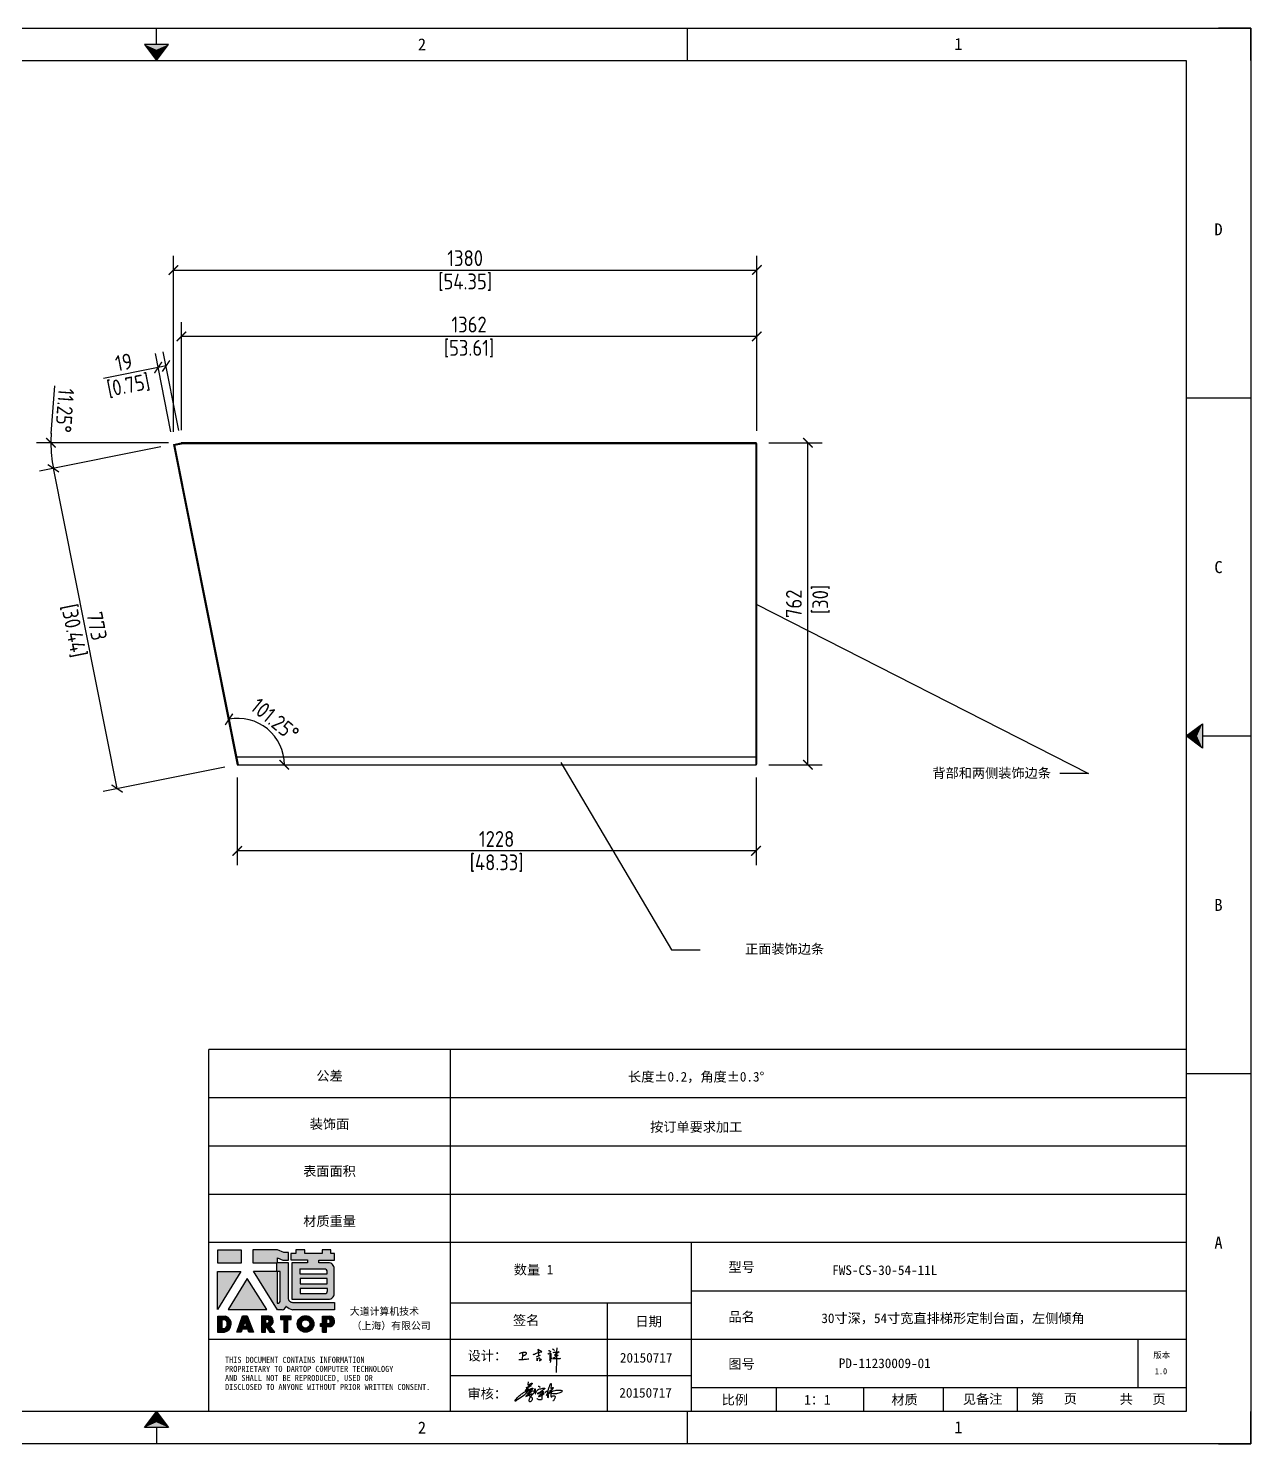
# Model space of a CAD drawing. Header units: inches. Extents: x 777 to 31414, y -60867 to 2393.
# Drawn here: x 18402 to 21294, y -50551 to -47200 of the extents above; entities that cross this region are included whole.
import ezdxf
from ezdxf.enums import TextEntityAlignment as Align

# ---------------------------------------------------------------- set-up
doc = ezdxf.new("R2010")
doc.units = ezdxf.units.IN
doc.header["$LTSCALE"] = 0.605
doc.header["$MEASUREMENT"] = 0
doc.header["$PDMODE"] = 3
doc.header["$PDSIZE"] = 0.25
doc.linetypes.add('DOT', pattern=[0.2, 0.1, -0.1])
doc.layers.get('0').update_dxf_attribs({"linetype": 'CONTINUOUS'})
doc.layers.get('Defpoints').update_dxf_attribs({"linetype": 'CONTINUOUS'})
for name, color, linetype in [('02-05848-001_DXF_TEXT', 7, 'CONTINUOUS'), ('4', 7, 'CONTINUOUS'), ('green_dim', 7, 'CONTINUOUS'), ('print', 30, 'CONTINUOUS')]:
    doc.layers.add(name, color=color, linetype=linetype)
doc.layers.add('dim', color=2, linetype='CONTINUOUS', lineweight=9)
doc.styles.add('Dartop', font='')
doc.styles.add('Dartop Text Style', font='gbenor.shx', dxfattribs={"bigfont": 'gbcbig.shx'})
doc.styles.add('hzHT', font='simhei.ttf')
doc.styles.get("Standard").update_dxf_attribs({"font": 'txt', "width": 0.7})
doc.styles.get('Dartop').set_extended_font_data('FangSong_GB2312')
doc.dimstyles.new('Dartop DIM Style', dxfattribs={"dimscale": 15, "dimtxt": 2.5, "dimasz": 1.5, "dimexe": 2.25, "dimexo": 2, "dimtad": 1, "dimdec": 0, "dimdsep": 46, "dimtxsty": 'Dartop Text Style', "dimblk": 'ARCHTICK', "dimcen": 0.09, "dimazin": 2, "dimtfac": 1, "dimtdec": 0, "dimtofl": 0, "dimtmove": 0, "dimatfit": 3, "dimfxl": 0, "dimtolj": 1, "dimtzin": 0, "dimarcsym": 0})
doc.dimstyles.get("Standard").update_dxf_attribs({"dimtxt": 0.1, "dimasz": 0.125, "dimexe": 0.18, "dimexo": 0.0625, "dimgap": 0.09, "dimtad": 0, "dimtih": 1, "dimtoh": 1, "dimdec": 3, "dimzin": 4, "dimdsep": 46, "dimtxsty": 'Standard', "dimblk": '_FILLED', "dimblk1": '_FILLED', "dimblk2": '_FILLED', "dimcen": 0.09, "dimadec": 0, "dimazin": 0, "dimtol": 1, "dimtp": 0.008, "dimtm": 0.008, "dimtfac": 1, "dimtdec": 3, "dimtofl": 0, "dimtmove": 0, "dimatfit": 3, "dimldrblk": '_FILLED', "dimfxl": 0, "dimtolj": 1, "dimtzin": 4, "dimarcsym": 0})

# ---------------------------------------------------------------- blocks, each defined once
blk = doc.blocks.new('*U5')
at = {"color": 254, "linetype": 'Continuous', "extrusion": (0, 0, -1)}
for points in [[(-17, 0.333), (-16.812, 0.25), (-17, 0.5)], [(-17, 0.333), (-17, 0.5), (-17.188, 0.25)], [(-17, 0.333), (-17.188, 0.25), (-16.812, 0.25)]]:
    blk.add_solid(points, dxfattribs=at)
blk = doc.blocks.new('*U4')
at = {"color": 254, "linetype": 'Continuous', "extrusion": (0, 0, -1)}
for points in [[(-33.167, 11), (-33, 11), (-33.25, 11.188)], [(-33.167, 11), (-33.25, 11.188), (-33.25, 10.812)], [(-33.167, 11), (-33.25, 10.812), (-33, 11)]]:
    blk.add_solid(points, dxfattribs=at)
blk = doc.blocks.new('*U6')
at = {"color": 254, "linetype": 'Continuous'}
for points in [[(17, 21.667), (17.188, 21.75), (16.812, 21.75)], [(17, 21.667), (16.812, 21.75), (17, 21.5)], [(17, 21.667), (17, 21.5), (17.188, 21.75)]]:
    blk.add_solid(points, dxfattribs=at)
blk = doc.blocks.new('dadao')
for p, q in [((48, 19.2), (44.9, 10.4)), ((44.9, 10.4), (51.2, 10.4)), ((51.2, 10.4), (48, 19.2))]:
    blk.add_line(p, q)
for points in [[(41.8, 121.6), (41.8, 143.7), (-0.4, 143.7), (-0.4, 121.6), (41.8, 121.6)], [(104.8, 122), (104.8, 130.3), (114.1, 126.3), (124.2, 126.3), (124.2, 139.6), (115.9, 139.6), (105.1, 143.9), (61.5, 143.9)], [(61.7, 144), (61.7, 121.3), (103.9, 121.3)], [(113.4, 38.7), (105.1, 38.7), (63, 106.5), (103.9, 106.5), (103.9, 120.9), (103.9, 121.3)], [(109.7, 53.6), (109.7, 106.2), (104.3, 106.2), (104.3, 50.4), (106.6, 50.4)], [(144.6, 94.4), (144.6, 84.8), (192, 84.8), (192, 94.1), (144.9, 94.1)], [(0, 28), (0, 0), (11.8, 0)], [(0.1, 28), (14, 28)], [(76.8, 28.2), (76.8, 0), (84.1, 0), (84.1, 11.1), (91.6, -0.1), (100.3, -0.1), (91.7, 11.1)], [(76.8, 28.2), (90.6, 28.2)], [(120.2, 45), (119.5, 45), (119.5, 44.6)], [(183.7, 0), (183.7, 9.6), (180.6, 9.6), (180.6, 14.9), (183.8, 14.9), (183.8, 28.1), (196.1, 28.1), (196.5, 28.1)], [(7.1, 21.8), (7.1, 6.1), (12, 6.1)], [(7.1, 21.8), (11.4, 21.8)], [(84, 22.7), (84, 15.3), (87.2, 15.3)], [(84, 22.7), (87.3, 22.7)], [(183.7, 0), (190.9, 0), (190.9, 9.6), (198.8, 9.6)], [(194.9, 22.3), (190.8, 22.3), (190.8, 15), (194.4, 15)]]:
    blk.add_lwpolyline(points)
blk.add_lwpolyline([(137.1, 144.2), (137.1, 137.9), (128.3, 137.9), (128.3, 126.5), (157.3, 126.5), (157.3, 121.5), (130.3, 121.5), (130.3, 57.5), (194.4, 57.5, 0.414214), (204.4, 67.5), (204.4, 111.3, 0.414214), (194.4, 121.3), (177.5, 121.3), (177.5, 126.3), (204.7, 126.3), (204.7, 137.7), (198.2, 137.7), (198.2, 143.9), (183.3, 143.9), (183.3, 138), (153, 138), (153, 144.2), (137.1, 144.2)], format="xyb", close=True)
for points in [[(-0.3, 106.2), (40.4, 106.2), (-0.3, 39.7), (-0.3, 106.2)], [(51.7, 94.1), (18.4, 39.3), (86.2, 39.3)], [(43.8, 28.2), (51.8, 28.2), (62.6, -0.1), (55, -0.1), (53.2, 5), (42.9, 5), (41.1, 0), (33.6, 0)], [(110, 28.1), (110, 21.9), (116, 21.9), (116, -0.1), (123.2, -0.1), (123.2, 22), (129.2, 22), (129.2, 28.1), (110, 28.1)]]:
    blk.add_lwpolyline(points, close=True)
for points in [[(104.8, 122), (123.4, 122), (123.4, 60, 0.414214), (131.4, 52), (204.8, 52), (204.8, 39.1), (131.7, 39.1)], [(144.3, 110.8), (144.3, 101.8), (192.3, 101.8), (192.3, 105.5, 0.414214), (187.3, 110.5), (144.3, 110.5)], [(144.6, 77), (144.6, 67.5), (187.6, 67.5, 0.414214), (192.6, 72.5), (192.6, 76.4), (144.6, 76.4)]]:
    blk.add_lwpolyline(points, format="xyb")
for radius in [14.5, 7.44]:
    blk.add_circle((154.2, 14.2), radius)
for centre, radius, start, end in [((99.2, 60.7), 12.6, 305.6399, 325.969), ((9.6, 14.2), 14.4, 278.6604, 72.3203), ((88.6, 19.4), 8.95, 290.6073, 77.2124), ((111.6, 46.7), 8.19, 282.9811, 347.6627), ((136, 61.7), 22.9, 226.7358, 259.3209), ((195.7, 18.6), 9.51, 288.8959, 85.2442), ((8.5, 13.9), 8.49, 294.2143, 69.7177), ((86.4, 19), 3.8, 282.527, 76.7196), ((193.7, 18.7), 3.8, 280.9891, 72.5513)]:
    blk.add_arc(centre, radius, start, end)
blk = doc.blocks.new('h')
for p, q in [((20773.3, -2331.8), (20775.3, -2338.7)), ((20789.1, -2340.9), (20773.5, -2331.9)), ((20775.3, -2338.7), (20775.6, -2351.2)), ((20845.7, -2343.5), (20848.4, -2353)), ((20768.1, -2360.9), (20773, -2359.1)), ((20769.5, -2366.9), (20769.8, -2370.6)), ((20769.8, -2370.6), (20770.9, -2378)), ((20770.9, -2378), (20771.5, -2370.6)), ((20772.4, -2369.3), (20774.9, -2367.8)), ((20773, -2359.1), (20784.1, -2355.2)), ((20775.6, -2351.2), (20775.5, -2357.3)), ((20782.2, -2369.2), (20780, -2377.1)), ((20780, -2377.1), (20788.3, -2371.3)), ((20780.1, -2366.4), (20780.8, -2366.4)), ((20781.9, -2367.4), (20782.2, -2369.2)), ((20848.9, -2370.3), (20847.9, -2424)), ((20848.4, -2353), (20848.9, -2370.3))]:
    blk.add_line(p, q)
for points in [[(20699.1, -2348.2, -0.029745), (20704.6, -2345.4, -0.046842), (20708.4, -2344.2, -0.00919), (20714.3, -2343, -0.018517), (20717.2, -2342.5, -0.037841), (20720.3, -2342.4, -0.039541), (20723.2, -2342.8, -0.149785), (20726, -2344.3, -0.204935), (20726.9, -2346.6, -0.074872), (20726.5, -2348.3, -0.061615), (20725.6, -2350.3, -0.034204), (20723.8, -2352.6, -0.045776), (20722.3, -2354.1, -0.054985), (20720.4, -2355.3, -0.036348), (20717.3, -2356.5, -0.067752), (20715.7, -2356.8, -0.043553), (20713.2, -2356.7)], [(20755, -2351.9, -0.024077), (20759.9, -2350.1, -0.013147), (20768.7, -2346.5, -0.00522), (20775.4, -2344.1, -0.018517), (20777.3, -2343.4, -0.008274), (20786.3, -2341, -0.039541), (20788.3, -2340.8, -0.079216), (20789.4, -2341, -0.204935)], [(20816.8, -2335, -0.053561), (20819.6, -2336.1, -0.075272), (20821.3, -2337.3, -0.005295), (20822.5, -2338.5, -0.009337), (20823.1, -2339.1, -0.026146), (20823.7, -2339.8, -0.016644), (20824.5, -2340.9)], [(20832.1, -2329.2, -0.053561), (20834.9, -2330.3, -0.075272), (20836.7, -2331.5, -0.005295), (20837.8, -2332.6, -0.009337), (20838.5, -2333.3, -0.026146), (20839, -2334, -0.016644), (20839.8, -2335.1)], [(20836, -2343.7, -0.02797), (20842.1, -2342.6, -0.048868), (20845.6, -2342.2, -0.00919), (20851.1, -2341.4, -0.018517), (20853.9, -2341.1, -0.037841), (20856.7, -2341.2, -0.039541), (20859.4, -2341.6, -0.018282), (20840.6, -2354.7, -0.000937)], [(20847.6, -2340.2, 0.021784), (20849.6, -2335.9, 0.028296), (20850.8, -2332.4, 0.008136), (20851.9, -2328.2, 0.028913), (20852.2, -2327, 0.08193), (20852.1, -2325.9, 0.075058), (20851.7, -2324.7, 0.275043)], [(20696.6, -2372.4, 0.002073), (20710.6, -2371.9, 0.016137), (20719.6, -2371.3, 0.008314), (20736.9, -2369.3)], [(20813.5, -2350.1, 0.007348), (20815.9, -2348.7, 0.008421), (20818, -2347.3, 0.009459), (20819.7, -2346.2, -0.016325), (20820.7, -2345.5, -0.173771), (20821.8, -2345.3, -0.085159), (20823.9, -2346, -0.125883), (20826, -2347.9, -0.160659), (20826.6, -2350.1, -0.010447), (20826.5, -2352.3, -0.008247), (20826.2, -2355.1, -0.002698), (20825.3, -2374, 0.001562), (20823.9, -2383.7, 0.016137)]]:
    blk.add_lwpolyline(points, format="xyb")
for points in [[(20711.3, -2343.5), (20711.3, -2343.5), (20711.5, -2355.8), (20710.7, -2368), (20710.6, -2371.9)], [(20821.5, -2350.6), (20822.4, -2359.2), (20822.2, -2364.9), (20821.7, -2369), (20821.3, -2376.3), (20823.6, -2368.5), (20827.2, -2366.3), (20829.5, -2366.3)], [(20840.6, -2354.7), (20850, -2354.7), (20855, -2354.3), (20845.9, -2361.1), (20840.5, -2364), (20833, -2367.5), (20863.2, -2367.4), (20865.9, -2367.3)]]:
    blk.add_lwpolyline(points)
for centre, radius, start, end in [((20773.7, -2371.2), 2.3, 121.9907, 163.6016), ((20787.5, -2406), 40.3, 100.6183, 108.2482), ((20780.8, -2367.6), 1.15, 9.4675, 90)]:
    blk.add_arc(centre, radius, start, end)
blk = doc.blocks.new('CAIYUQIANG')
for p, q in [((27649.9, -25061), (27651.9, -25059.4)), ((27651.9, -25059.4), (27654.7, -25057.2)), ((27654.7, -25057.2), (27656.5, -25055.9)), ((27656.5, -25055.9), (27658.3, -25054.6)), ((27659.8, -25060.4), (27656.6, -25063.3)), ((27658.3, -25054.6), (27659.6, -25053.7)), ((27659.6, -25053.7), (27662.2, -25052.1)), ((27660.6, -25059.8), (27659.8, -25060.4)), ((27663.6, -25056.9), (27660.6, -25059.8)), ((27662.2, -25052.1), (27664.9, -25050.5)), ((27662.9, -25048.8), (27669.7, -25045.8)), ((27663.2, -25048.6), (27662.9, -25048.8)), ((27663.6, -25048.1), (27663.2, -25048.6)), ((27665.3, -25046.6), (27663.6, -25048.1)), ((27666.3, -25053.5), (27663.6, -25056.9)), ((27664.9, -25050.5), (27668.5, -25048.7)), ((27667.5, -25060.4), (27664.9, -25062)), ((27667.4, -25044.9), (27665.3, -25046.6)), ((27675.7, -25037.4), (27665.9, -25043)), ((27665.9, -25043), (27677.3, -25038.1)), ((27668.2, -25051.4), (27666.3, -25053.5)), ((27670.6, -25042.2), (27667.4, -25044.9)), ((27670.3, -25058.4), (27667.5, -25060.4)), ((27667.7, -25061.6), (27670.5, -25060.2)), ((27670.9, -25048.6), (27668.2, -25051.4)), ((27668.5, -25048.7), (27673.6, -25046.3)), ((27668.6, -25056), (27674.9, -25053.6)), ((27672.1, -25054.2), (27668.6, -25056)), ((27670.4, -25028.6), (27669.5, -25034.5)), ((27669.5, -25034.5), (27670.5, -25036.5)), ((27669.7, -25045.8), (27671.3, -25045.2)), ((27672, -25057.1), (27670.3, -25058.4)), ((27670.5, -25036.5), (27674.7, -25033.4)), ((27670.5, -25060.2), (27673.3, -25059)), ((27677.3, -25038.1), (27670.6, -25042.2)), ((27671.5, -25047.3), (27670.9, -25048.6)), ((27671.2, -25051), (27679.4, -25049.8)), ((27674.1, -25050.1), (27671.2, -25051)), ((27671.3, -25045.2), (27672.1, -25045.7)), ((27672.1, -25046.2), (27671.5, -25047.3)), ((27672.5, -25060.1), (27671.9, -25060.4)), ((27671.9, -25060.4), (27674.3, -25061.5)), ((27673.8, -25055.8), (27672, -25057.1)), ((27672.1, -25045.7), (27672.1, -25046.2)), ((27675.9, -25052.3), (27672.1, -25054.2)), ((27673.8, -25059.6), (27672.5, -25060.1)), ((27673.3, -25059), (27675.5, -25058)), ((27673.6, -25046.3), (27677.4, -25044.5)), ((27676.2, -25054), (27673.8, -25055.8)), ((27675.2, -25059.1), (27673.8, -25059.6)), ((27676.5, -25048.8), (27674.1, -25050.1)), ((27674.7, -25033.4), (27678, -25031.9)), ((27674.9, -25053.6), (27676.8, -25053.2)), ((27677.8, -25058), (27675.2, -25059.1)), ((27675.5, -25058), (27677.9, -25056.9)), ((27679.9, -25033), (27675.7, -25037.4)), ((27678.6, -25051.7), (27675.9, -25052.3)), ((27677.2, -25053.4), (27676.2, -25054)), ((27679.1, -25047.4), (27676.5, -25048.8)), ((27676.8, -25053.2), (27677.2, -25053.4)), ((27677.4, -25044.5), (27680, -25043.8)), ((27677.5, -25061.9), (27679.6, -25059.6)), ((27679, -25057.7), (27677.8, -25058)), ((27677.9, -25056.9), (27680, -25056.9)), ((27678, -25031.9), (27679.7, -25031.6)), ((27683.3, -25050.5), (27678.6, -25051.7)), ((27680, -25057.5), (27679, -25057.7)), ((27680.6, -25045.9), (27679.1, -25047.4)), ((27679.4, -25049.8), (27681.5, -25049.6)), ((27679.6, -25059.6), (27680.6, -25058.4)), ((27679.7, -25031.6), (27680.1, -25032.2)), ((27680.1, -25032.2), (27679.9, -25033)), ((27680, -25043.8), (27681.2, -25043.8)), ((27680, -25056.9), (27680.5, -25057.1)), ((27680.5, -25057.1), (27680, -25057.5)), ((27681.2, -25044.7), (27680.6, -25045.9)), ((27680.6, -25058.4), (27681.3, -25057.6)), ((27681.2, -25043.8), (27681.2, -25044.7)), ((27681.3, -25057.6), (27682.9, -25055.7)), ((27681.5, -25049.6), (27682.7, -25049.7)), ((27682.7, -25049.7), (27683.3, -25050.5)), ((27682.9, -25055.7), (27683.9, -25054.7)), ((27683.9, -25054.7), (27684.6, -25054)), ((27684.6, -25054), (27685.6, -25053.1)), ((27685.6, -25053.1), (27686, -25048.7)), ((27686, -25048.7), (27686.1, -25046.8)), ((27686.1, -25046.8), (27686.2, -25045.4)), ((27686.2, -25045.4), (27686.3, -25045)), ((27686.3, -25045), (27686.6, -25045)), ((27686.6, -25045), (27686.7, -25045.1)), ((27686.7, -25045.1), (27686.9, -25049.2)), ((27686.9, -25049.2), (27686.9, -25051.7)), ((27686.9, -25051.7), (27686.9, -25054.8)), ((27686.9, -25054.8), (27686.9, -25055.8)), ((27686.9, -25055.8), (27687, -25056.5)), ((27687, -25056.5), (27687.2, -25056.9)), ((27687.2, -25056.9), (27687.5, -25056.9)), ((27687.5, -25056.9), (27687.8, -25056.5)), ((27687.8, -25056.5), (27688, -25055.9)), ((27688, -25055.9), (27688.6, -25054.6)), ((27688.6, -25054.6), (27689.1, -25053.3)), ((27689.1, -25053.3), (27689.5, -25052.1)), ((27689.5, -25052.1), (27690.2, -25050.1)), ((27690.2, -25050.1), (27690.5, -25049.4)), ((27690.5, -25049.4), (27691.2, -25048.7)), ((27691.2, -25048.7), (27693.8, -25046.9)), ((27692.5, -25055.7), (27691.9, -25055.8)), ((27691.9, -25055.8), (27691.9, -25056.2)), ((27691.9, -25056.2), (27693.4, -25056.2)), ((27693.9, -25055.2), (27692.5, -25055.7)), ((27693.4, -25056.2), (27695.2, -25055.9)), ((27693.8, -25046.9), (27694.7, -25046.4)), ((27697.3, -25053.7), (27693.9, -25055.2)), ((27694.7, -25046.4), (27695.8, -25045.9)), ((27695.2, -25055.9), (27696.4, -25055.5)), ((27695.8, -25045.9), (27698.2, -25045)), ((27696.4, -25055.5), (27698.6, -25054.5)), ((27698, -25059.9), (27696.5, -25061.2)), ((27700.1, -25052.2), (27697.3, -25053.7)), ((27700.7, -25057.4), (27698, -25059.9)), ((27698.2, -25045), (27699.9, -25044.7)), ((27698.6, -25054.5), (27700.1, -25053.8)), ((27699.9, -25044.7), (27702.8, -25044)), ((27703.1, -25050.1), (27700.1, -25052.2)), ((27700.1, -25053.8), (27701.4, -25053.2)), ((27703.2, -25055.4), (27700.7, -25057.4)), ((27701.4, -25053.2), (27703, -25052.5)), ((27701.9, -25060.7), (27705, -25058.6)), ((27702.8, -25044), (27704.8, -25043.7)), ((27703, -25052.5), (27704.6, -25051.8)), ((27703.4, -25059.2), (27703, -25063.9)), ((27705.3, -25048.2), (27703.1, -25050.1)), ((27705.1, -25053.8), (27703.2, -25055.4)), ((27703.5, -25058.1), (27703.4, -25059.2)), ((27703.9, -25057), (27703.5, -25058.1)), ((27704.3, -25056.3), (27703.9, -25057)), ((27704.9, -25055.3), (27704.3, -25056.3)), ((27704.6, -25051.8), (27705.9, -25051.1)), ((27704.8, -25043.7), (27707, -25043.4)), ((27705.1, -25055), (27704.9, -25055.3)), ((27705, -25058.6), (27706.4, -25057.7)), ((27706, -25052.8), (27705.1, -25053.8)), ((27706.3, -25055), (27705.1, -25055)), ((27708, -25045.9), (27705.3, -25048.2)), ((27705.9, -25051.1), (27706.4, -25051.1)), ((27706.6, -25051.6), (27706, -25052.8)), ((27706.8, -25055.3), (27706.3, -25055)), ((27706.4, -25051.1), (27706.6, -25051.6)), ((27706.4, -25057.7), (27707.4, -25057)), ((27707.5, -25055.8), (27706.8, -25055.3)), ((27707, -25043.4), (27708, -25043.4)), ((27707.4, -25057), (27707.8, -25056.8)), ((27707.8, -25056.8), (27707.5, -25055.8)), ((27708, -25043.4), (27709, -25043.5)), ((27710.1, -25044), (27708, -25045.9)), ((27709, -25043.5), (27709.7, -25043.8)), ((27709.7, -25043.8), (27710.1, -25044)), ((27710, -25054.2), (27711.2, -25052.7)), ((27711.2, -25052.7), (27712.6, -25051.4)), ((27712.6, -25051.4), (27713.4, -25050.9)), ((27713.4, -25050.9), (27714.2, -25050.8)), ((27713.7, -25060.6), (27714.5, -25059.1)), ((27714, -25059.3), (27713.7, -25060.1)), ((27713.7, -25060.1), (27713.7, -25060.6)), ((27714.3, -25058.6), (27714, -25059.3)), ((27714.2, -25050.8), (27715, -25050.8)), ((27715, -25056.9), (27714.3, -25058.6)), ((27714.5, -25059.1), (27715.1, -25058.3)), ((27715, -25050.8), (27715.4, -25050.8)), ((27715.5, -25055.4), (27715, -25056.9)), ((27715.1, -25058.3), (27715.6, -25057.9)), ((27715.4, -25050.8), (27715.6, -25051)), ((27715.9, -25053.9), (27715.5, -25055.4)), ((27715.6, -25051), (27715.8, -25051.2)), ((27715.6, -25057.9), (27716.2, -25057.8)), ((27715.8, -25051.2), (27715.9, -25051.2)), ((27715.9, -25051.2), (27716, -25051.4)), ((27716, -25053.3), (27715.9, -25053.9)), ((27716, -25051.4), (27716, -25051.4)), ((27716, -25051.4), (27716, -25051.5)), ((27716, -25051.5), (27716.1, -25051.6)), ((27716.1, -25052.4), (27716, -25053.3)), ((27716.1, -25051.6), (27716.1, -25051.8)), ((27716.1, -25051.8), (27716.1, -25052.4)), ((27716.2, -25057.8), (27716.9, -25057.9)), ((27716.8, -25062.6), (27717, -25060.1)), ((27716.9, -25057.9), (27717.2, -25058.1)), ((27717, -25060.1), (27717.1, -25058.6)), ((27717.1, -25058.6), (27717.2, -25057.5)), ((27717.2, -25057.5), (27717.7, -25052.4)), ((27717.2, -25058.1), (27717.6, -25058.7)), ((27717.6, -25058.7), (27717.6, -25060.8)), ((27717.7, -25050), (27718.5, -25046)), ((27717.7, -25052.4), (27717.7, -25050)), ((27718.5, -25046), (27720.2, -25040.9)), ((27719, -25056.7), (27720.6, -25055.2)), ((27719, -25056.7), (27720.6, -25055.4)), ((27720.6, -25055.4), (27719, -25056.7)), ((27719.4, -25056.1), (27719, -25056.7)), ((27720.3, -25054.8), (27719.4, -25056.1)), ((27720.2, -25040.9), (27720.7, -25039.5)), ((27721, -25053.7), (27720.3, -25054.8)), ((27720.6, -25055.2), (27721.9, -25054.1)), ((27720.7, -25039.5), (27721.2, -25038)), ((27722.6, -25051.2), (27721, -25053.7)), ((27721.2, -25038), (27721.6, -25036.6)), ((27721.6, -25036.6), (27722.4, -25034.9)), ((27721.8, -25052.4), (27722.1, -25051.2)), ((27721.9, -25054.1), (27721.8, -25052.4)), ((27721.9, -25054.1), (27723.5, -25052.8)), ((27722.2, -25054.5), (27721.9, -25054.1)), ((27722.1, -25051.2), (27722.6, -25049.3)), ((27723.2, -25055.7), (27722.2, -25054.5)), ((27722.4, -25034.9), (27723.3, -25033.3)), ((27722.6, -25049.3), (27723.4, -25048.2)), ((27723.9, -25049.1), (27722.6, -25051.2)), ((27725.1, -25056.1), (27723.2, -25055.7)), ((27723.3, -25033.3), (27723.8, -25032.7)), ((27723.4, -25048.2), (27724, -25048.2)), ((27723.5, -25052.8), (27725.7, -25051.8)), ((27723.8, -25032.7), (27724.4, -25032.7)), ((27724.9, -25047.9), (27723.9, -25049.1)), ((27724.2, -25041.9), (27724, -25042.9)), ((27724, -25042.9), (27724, -25043.8)), ((27724, -25043.8), (27724.5, -25044.5)), ((27724, -25048.2), (27725, -25049.3)), ((27724.3, -25057.3), (27724.1, -25059.8)), ((27724.1, -25059.8), (27724.2, -25062.5)), ((27724.7, -25038.7), (27724.2, -25041.9)), ((27724.8, -25054.3), (27724.3, -25057.3)), ((27724.3, -25057.3), (27724.3, -25057.3)), ((27724.4, -25032.7), (27724.8, -25033.4)), ((27724.5, -25044.5), (27724.9, -25044.1)), ((27726, -25051.7), (27724.6, -25052.3)), ((27724.6, -25052.3), (27724.8, -25054.3)), ((27724.9, -25037.3), (27724.7, -25038.7)), ((27724.8, -25033.4), (27725.1, -25034.5)), ((27725.1, -25035.4), (27724.9, -25037.3)), ((27724.9, -25044.1), (27726.2, -25043.2)), ((27726.1, -25047), (27724.9, -25047.9)), ((27725, -25049.3), (27726, -25051.7)), ((27725.1, -25034.5), (27725.1, -25035.4)), ((27728.6, -25056.9), (27725.1, -25056.1)), ((27725.7, -25051.8), (27728.1, -25050.8)), ((27727.7, -25045.8), (27726.1, -25047)), ((27726.2, -25043.2), (27727.3, -25042.5)), ((27727.3, -25042.5), (27728.7, -25041.6)), ((27728.8, -25044.9), (27727.7, -25045.8)), ((27728.1, -25050.8), (27730.4, -25049.9)), ((27731.5, -25056.9), (27728.6, -25056.9)), ((27728.7, -25041.6), (27729.4, -25041.6)), ((27729.8, -25043.2), (27728.8, -25044.9)), ((27729.4, -25041.6), (27729.8, -25042.2)), ((27729.8, -25042.2), (27729.8, -25043.2)), ((27730.4, -25049.9), (27734.3, -25049)), ((27734.6, -25056.9), (27731.5, -25056.9)), ((27734.3, -25049), (27736.4, -25048.5)), ((27736.4, -25056.9), (27734.6, -25056.9)), ((27736.4, -25048.5), (27738, -25048.5)), ((27737.5, -25056.9), (27736.4, -25056.9)), ((27739.9, -25056.2), (27737.5, -25056.9)), ((27738, -25048.5), (27741.4, -25048.2)), ((27742.8, -25055.5), (27739.9, -25056.2)), ((27741.4, -25048.2), (27743.3, -25048.1)), ((27745.3, -25054.8), (27742.8, -25055.5)), ((27743.3, -25048.1), (27745.9, -25048.1)), ((27747, -25053.9), (27745.3, -25054.8)), ((27745.9, -25048.1), (27747.9, -25048.3)), ((27749, -25052.8), (27747, -25053.9)), ((27747.9, -25048.3), (27749.6, -25048.7)), ((27749.8, -25051.7), (27749, -25052.8)), ((27749.6, -25048.7), (27750.5, -25049.8)), ((27750.6, -25050.8), (27749.8, -25051.7)), ((27750.5, -25049.8), (27750.6, -25050.8)), ((27639.2, -25074.1), (27639.8, -25072.4)), ((27640.1, -25074.1), (27639.2, -25074.1)), ((27639.8, -25072.4), (27641, -25070.5)), ((27641.8, -25073.4), (27640.1, -25074.1)), ((27641, -25070.5), (27642.4, -25068.7)), ((27643.4, -25072.1), (27641.8, -25073.4)), ((27642.4, -25068.7), (27644.1, -25066.6)), ((27645.7, -25070.6), (27643.4, -25072.1)), ((27644.1, -25066.6), (27646.1, -25064.4)), ((27649.4, -25068), (27645.7, -25070.6)), ((27646.1, -25064.4), (27648.2, -25062.5)), ((27648.2, -25062.5), (27649.9, -25061)), ((27653.3, -25065.6), (27649.4, -25068)), ((27656.6, -25063.3), (27653.3, -25065.6)), ((27664.9, -25062.9), (27667.7, -25061.6)), ((27664.9, -25062), (27664.9, -25062.9)), ((27672.7, -25072.4), (27673.6, -25068.9)), ((27672.7, -25073.7), (27672.7, -25072.4)), ((27672.9, -25074.4), (27672.7, -25073.7)), ((27673.5, -25075.1), (27672.9, -25074.4)), ((27674.1, -25075.4), (27673.5, -25075.1)), ((27673.6, -25068.9), (27674.3, -25066.8)), ((27675, -25075.4), (27674.1, -25075.4)), ((27674.3, -25061.5), (27677.2, -25063.7)), ((27674.3, -25066.8), (27675.3, -25065)), ((27676.4, -25074.9), (27675, -25075.4)), ((27675.3, -25065), (27676.4, -25063.4)), ((27676.4, -25063.4), (27677.5, -25061.9)), ((27677.2, -25074.4), (27676.4, -25074.9)), ((27677.2, -25063.7), (27678.8, -25065.4)), ((27678.3, -25073.5), (27677.2, -25074.4)), ((27679.1, -25072.5), (27678.3, -25073.5)), ((27678.8, -25065.4), (27679.4, -25066.6)), ((27679.8, -25071), (27679.1, -25072.5)), ((27679.4, -25066.6), (27679.9, -25067.9)), ((27680, -25070), (27679.8, -25071)), ((27679.9, -25067.9), (27680, -25069)), ((27680, -25069), (27680, -25070)), ((27691, -25067.9), (27690.7, -25067.5)), ((27691.8, -25068.5), (27691, -25067.9)), ((27692.9, -25069.4), (27691.8, -25068.5)), ((27694, -25070.3), (27692.9, -25069.4)), ((27695.5, -25070.9), (27694, -25070.3)), ((27695.5, -25062.1), (27695, -25062.5)), ((27695, -25062.5), (27695, -25062.8)), ((27695, -25062.8), (27695.4, -25063)), ((27695.4, -25063), (27696.6, -25063)), ((27696.5, -25061.2), (27695.5, -25062.1)), ((27697.1, -25071.4), (27695.5, -25070.9)), ((27696.6, -25063), (27698.7, -25062.4)), ((27699, -25071.4), (27697.1, -25071.4)), ((27698.7, -25062.4), (27701.9, -25060.7)), ((27700.5, -25071.4), (27699, -25071.4)), ((27701.7, -25070.7), (27700.5, -25071.4)), ((27702.4, -25068.8), (27701.7, -25070.7)), ((27702.9, -25065), (27702.4, -25068.8)), ((27703, -25063.9), (27702.9, -25065)), ((27716.6, -25063.7), (27716.8, -25062.6)), ((27716.6, -25064.9), (27716.6, -25063.7)), ((27717, -25065.4), (27716.6, -25064.9)), ((27718.3, -25066.4), (27717, -25065.4)), ((27717.6, -25060.8), (27717.6, -25062.5)), ((27717.6, -25062.5), (27717.7, -25064.3)), ((27717.7, -25064.3), (27717.7, -25065.5)), ((27717.7, -25065.5), (27718.3, -25066.4)), ((27724.2, -25062.5), (27724.5, -25063.9)), ((27724.5, -25063.9), (27726.1, -25063.8)), ((27726.1, -25063.8), (27727.2, -25062.4)), ((27727.2, -25062.4), (27728.7, -25061.7)), ((27728.7, -25061.7), (27730.6, -25061.7)), ((27729.9, -25073.7), (27728.8, -25073.7)), ((27730.7, -25072), (27729.9, -25073.7)), ((27730.6, -25061.7), (27732.5, -25061.7)), ((27732.4, -25068.5), (27730.7, -25072)), ((27733.1, -25067), (27732.4, -25068.5)), ((27732.5, -25061.7), (27734, -25062.9)), ((27734, -25064.2), (27733.1, -25067)), ((27734, -25062.9), (27734, -25064.2))]:
    blk.add_line(p, q)
blk.add_lwpolyline([(27694.2, -25038.4, -0.053561), (27695.8, -25039, -0.075272), (27696.8, -25039.7, -0.005295), (27697.5, -25040.4, -0.009337), (27697.9, -25040.8, -0.026146), (27698.2, -25041.2, -0.016644), (27698.7, -25041.9)], format="xyb")
blk = doc.blocks.new('_ArchTick')
at = {"color": 0, "linetype": 'ByBlock', "const_width": 0.15}
blk.add_lwpolyline([(-0.5, -0.5), (0.5, 0.5)], dxfattribs=at)
blk = doc.blocks.new('*D330')
at = {"layer": 'Defpoints', "color": 0}
for p in [(18895.7, -48943.4), (20123.3, -48943.4), (18895.7, -49147.3)]:
    blk.add_point(p, dxfattribs=at)
at = {"layer": 'dim', "color": 0, "lineweight": -2}
for p, q in [((18895.7, -48973.4), (18895.7, -49181.1)), ((20123.3, -48973.4), (20123.3, -49181.1)), ((20123.3, -49147.3), (18895.7, -49147.3))]:
    blk.add_line(p, q, dxfattribs=at)
at = {"layer": 'dim', "color": 0, "lineweight": -2, "xscale": 22.5, "yscale": 22.5, "zscale": 22.5, "rotation": 180}
blk.add_blockref('_ArchTick', (18895.7, -49147.3), dxfattribs=at)
at = {"layer": 'dim', "color": 0, "lineweight": -2, "xscale": 22.5, "yscale": 22.5, "zscale": 22.5}
blk.add_blockref('_ArchTick', (20123.3, -49147.3), dxfattribs=at)
at = {"layer": 'dim', "color": 0, "char_height": 37.5, "attachment_point": 5, "style": 'Dartop Text Style'}
for s, insert in [('\\A1;1228', (19509.5, -49119.2)), ('\\A1;[48.33]', (19509.5, -49176.3))]:
    blk.add_mtext(s, dxfattribs=dict(at, insert=insert))
blk = doc.blocks.new('*D331')
at = {"layer": 'Defpoints', "color": 0}
for p in [(20123.3, -48181.4), (20245.9, -48181.4), (20123.3, -48943.4)]:
    blk.add_point(p, dxfattribs=at)
at = {"layer": 'dim', "color": 0, "lineweight": -2}
for p, q in [((20153.3, -48181.4), (20279.6, -48181.4)), ((20245.9, -48943.4), (20245.9, -48181.4)), ((20153.3, -48943.4), (20279.6, -48943.4))]:
    blk.add_line(p, q, dxfattribs=at)
at = {"layer": 'dim', "color": 0, "lineweight": -2, "xscale": 22.5, "yscale": 22.5, "zscale": 22.5}
for p, rotation in [((20245.9, -48181.4), 90), ((20245.9, -48943.4), 270)]:
    blk.add_blockref('_ArchTick', p, dxfattribs=dict(at, rotation=rotation))
at = {"layer": 'dim', "color": 0, "insert": (20245.9, -48562.4), "char_height": 37.5, "attachment_point": 5, "rotation": 90, "style": 'Dartop Text Style'}
blk.add_mtext('\\A1;762\\P [30]', dxfattribs=at)
blk = doc.blocks.new('*D332')
at = {"layer": 'Defpoints', "color": 0}
for p in [(18763.6, -47929.6), (18763.6, -48181.4), (20125.1, -48182.7)]:
    blk.add_point(p, dxfattribs=at)
at = {"layer": 'dim', "color": 0, "lineweight": -2}
for p, q in [((18763.6, -48151.4), (18763.6, -47895.8)), ((20125.1, -48152.7), (20125.1, -47895.8)), ((20125.1, -47929.6), (18763.6, -47929.6))]:
    blk.add_line(p, q, dxfattribs=at)
at = {"layer": 'dim', "color": 0, "lineweight": -2, "xscale": 22.5, "yscale": 22.5, "zscale": 22.5, "rotation": 180}
blk.add_blockref('_ArchTick', (18763.6, -47929.6), dxfattribs=at)
at = {"layer": 'dim', "color": 0, "lineweight": -2, "xscale": 22.5, "yscale": 22.5, "zscale": 22.5}
blk.add_blockref('_ArchTick', (20125.1, -47929.6), dxfattribs=at)
at = {"layer": 'dim', "color": 0, "char_height": 37.5, "attachment_point": 5, "style": 'Dartop Text Style'}
for s, insert in [('\\A1;1362', (19444.3, -47901.4)), ('\\A1;[53.61]', (19444.3, -47958.5))]:
    blk.add_mtext(s, dxfattribs=dict(at, insert=insert))
blk = doc.blocks.new('*D333')
at = {"layer": 'Defpoints', "color": 0}
for p in [(18708.7, -48003.2), (18744.9, -48185.2), (18763.6, -48181.4)]:
    blk.add_point(p, dxfattribs=at)
at = {"layer": 'dim', "color": 0, "lineweight": -2}
for p, q in [((18739, -48155.7), (18702.1, -47970.1)), ((18757.7, -48152), (18720.8, -47966.4)), ((18708.7, -48003.2), (18579.3, -48028.9)), ((18727.4, -47999.5), (18708.7, -48003.2))]:
    blk.add_line(p, q, dxfattribs=at)
at = {"layer": 'dim', "color": 0, "lineweight": -2, "xscale": 22.5, "yscale": 22.5, "zscale": 22.5}
for p, rotation in [((18708.7, -48003.2), 191.2500470984995), ((18727.4, -47999.5), 11.25004709849958)]:
    blk.add_blockref('_ArchTick', p, dxfattribs=dict(at, rotation=rotation))
at = {"layer": 'dim', "color": 0, "char_height": 37.5, "attachment_point": 5, "rotation": 11.25, "style": 'Dartop Text Style'}
for s, insert in [('\\A1;19', (18627.5, -47990.7)), ('\\A1;[0.75]', (18638.6, -48046.6))]:
    blk.add_mtext(s, dxfattribs=dict(at, insert=insert))
blk = doc.blocks.new('*D334')
at = {"layer": 'Defpoints', "color": 0}
for p in [(18744.9, -48185.2), (18763.6, -48181.4), (18763.6, -48181.4), (20123.3, -48181.4), (18457.5, -48221.7)]:
    blk.add_point(p, dxfattribs=at)
at = {"layer": 'dim', "color": 0, "lineweight": -2}
for p, q in [((18455.7, -48159), (18463.9, -48046.8)), ((18733.6, -48181.4), (18421.1, -48181.4)), ((18715.4, -48191), (18427.7, -48248.2))]:
    blk.add_line(p, q, dxfattribs=at)
for start, end in [(175.8226, 180), (180, 191.25)]:
    blk.add_arc((18763.6, -48181.4), 308.7, start, end, dxfattribs=at)
at = {"layer": 'dim', "color": 0, "lineweight": -2, "xscale": 22.5, "yscale": 22.5, "zscale": 22.5}
for p, rotation in [((18454.9, -48181.4), 90.0000000000001), ((18460.8, -48241.7), 281.2500470985068)]:
    blk.add_blockref('_ArchTick', p, dxfattribs=dict(at, rotation=rotation))
at = {"layer": 'dim', "color": 0, "insert": (18487.9, -48104.9), "char_height": 37.5, "attachment_point": 5, "rotation": 265.8226, "style": 'Dartop Text Style'}
blk.add_mtext('\\A1;11.25°', dxfattribs=at)
blk = doc.blocks.new('*D335')
at = {"layer": 'Defpoints', "color": 0}
for p in [(18744.9, -48185.2), (18460.8, -48241.7), (18895.7, -48943.4)]:
    blk.add_point(p, dxfattribs=at)
at = {"layer": 'dim', "color": 0, "lineweight": -2}
for p, q in [((18715.4, -48191), (18427.7, -48248.2)), ((18611.7, -48999.9), (18460.8, -48241.7)), ((18866.3, -48949.3), (18578.6, -49006.5))]:
    blk.add_line(p, q, dxfattribs=at)
at = {"layer": 'dim', "color": 0, "lineweight": -2, "xscale": 22.5, "yscale": 22.5, "zscale": 22.5}
for p, rotation in [((18460.8, -48241.7), 101.2500033866517), ((18611.7, -48999.9), 281.2500033866517)]:
    blk.add_blockref('_ArchTick', p, dxfattribs=dict(at, rotation=rotation))
at = {"layer": 'dim', "color": 0, "char_height": 37.5, "attachment_point": 5, "rotation": 281.25, "style": 'Dartop Text Style'}
for s, insert in [('\\A1;[30.44]', (18507.9, -48626.4)), ('\\A1;773', (18563.8, -48615.3))]:
    blk.add_mtext(s, dxfattribs=dict(at, insert=insert))
blk = doc.blocks.new('*D336')
at = {"layer": 'Defpoints', "color": 0}
for p in [(18747.2, -48186.7), (18988.9, -48882.5), (18895.7, -48943.4), (18897.7, -48943.4), (20123.3, -48943.4)]:
    blk.add_point(p, dxfattribs=at)
at = {"layer": 'dim', "color": 0, "lineweight": -2}
blk.add_arc((18897.7, -48943.4), 109.6, 0, 101.25, dxfattribs=at)
at = {"layer": 'dim', "color": 0, "lineweight": -2, "xscale": 22.5, "yscale": 22.5, "zscale": 22.5}
for p, rotation in [((18876.3, -48835.9), 191.2500033866517), ((19007.4, -48943.4), 270)]:
    blk.add_blockref('_ArchTick', p, dxfattribs=dict(at, rotation=rotation))
at = {"layer": 'dim', "color": 0, "insert": (18985.1, -48837), "char_height": 37.5, "attachment_point": 5, "rotation": 320.625, "style": 'Dartop Text Style'}
blk.add_mtext('\\A1;101.25°', dxfattribs=at)
blk = doc.blocks.new('*D337')
at = {"layer": 'Defpoints', "color": 0}
for p in [(20125.3, -47772.4), (18744.9, -48185.2), (20125.3, -48183.4)]:
    blk.add_point(p, dxfattribs=at)
at = {"layer": 'dim', "color": 0, "lineweight": -2}
for p, q in [((18744.9, -48155.2), (18744.9, -47738.6)), ((20125.3, -48153.4), (20125.3, -47738.6)), ((18744.9, -47772.4), (20125.3, -47772.4))]:
    blk.add_line(p, q, dxfattribs=at)
at = {"layer": 'dim', "color": 0, "lineweight": -2, "xscale": 22.5, "yscale": 22.5, "zscale": 22.5, "rotation": 180}
blk.add_blockref('_ArchTick', (18744.9, -47772.4), dxfattribs=at)
at = {"layer": 'dim', "color": 0, "lineweight": -2, "xscale": 22.5, "yscale": 22.5, "zscale": 22.5}
blk.add_blockref('_ArchTick', (20125.3, -47772.4), dxfattribs=at)
at = {"layer": 'dim', "color": 0, "char_height": 37.5, "attachment_point": 5, "style": 'Dartop Text Style'}
for s, insert in [('\\A1;1380', (19435.1, -47744.3)), ('\\A1;[54.35]', (19435.1, -47801.3))]:
    blk.add_mtext(s, dxfattribs=dict(at, insert=insert))
blk = doc.blocks.new('_FILLED')
at = {"color": 0, "linetype": 'ByBlock'}
blk.add_solid([(0, 0), (-1, 0.16), (-1, -0.16)], dxfattribs=at)

msp = doc.modelspace()

# ---------------------------------------------------------------- hatches: boundary and pattern name
for points in [[(18905.83, -50092.34), (18848.88, -50092.34), (18848.88, -50122.1), (18905.83, -50122.1)], [(18904, -50142.92), (18849.03, -50142.92), (18849.03, -50232.66)], [(18919.23, -50159.2), (18874.3, -50233.26), (18965.8, -50233.26)], [(19023.9, -50248.42), (18997.89, -50248.42), (18997.89, -50256.66), (19006.01, -50256.66), (19006.01, -50286.39), (19015.72, -50286.39), (19015.72, -50256.65), (19023.9, -50256.65)]]:
    msp.add_hatch(color=0).paths.add_polyline_path(points)
h = msp.add_hatch(color=0)
h.paths.add_polyline_path([(18990.94, -50110.42), (19003.51, -50115.85), (19017.1, -50115.85), (19017.1, -50097.87), (19005.89, -50097.87), (18991.28, -50092.1), (18932.74, -50092.1), (18932.74, -50122.52), (18989.7, -50122.52), (18989.7, -50123.13), (18989.7, -50142.57), (18934.47, -50142.57), (18991.28, -50234.01), (19002.53, -50234.01, 0.2793748), (19010.74, -50226.02), (19010.74, -50225.6), (19011.74, -50225.6, 0.1431454), (19027.22, -50233.48), (19125.95, -50233.48), (19125.95, -50216.14), (19026.8, -50216.14, -0.4142136), (19016, -50205.34), (19016, -50121.56), (18990.94, -50121.56)])
h.paths.add_polyline_path([(18990.28, -50142.96), (18997.51, -50142.96), (18997.51, -50213.93, -0.0889357), (18993.32, -50218.24), (18990.25, -50218.24)], flags=16)
h = msp.add_hatch(color=0)
h.paths.add_polyline_path([(19125.78, -50100.38), (19116.99, -50100.38), (19116.99, -50092.03), (19096.91, -50092.03), (19096.91, -50099.97), (19055.93, -50099.97), (19055.93, -50091.61), (19034.46, -50091.61), (19034.46, -50100.12), (19022.6, -50100.12), (19022.6, -50115.53), (19061.74, -50115.53), (19061.74, -50122.34), (19025.26, -50122.34), (19025.26, -50208.6), (19111.86, -50208.6, 0.4142136), (19125.36, -50195.1), (19125.36, -50136.03, 0.4142136), (19111.86, -50122.53), (19088.97, -50122.53), (19088.97, -50115.84), (19125.78, -50115.84)])
h.paths.add_polyline_path([(19102.3, -50137.15, -0.4142136), (19109.04, -50143.9), (19109.04, -50148.85), (19044.21, -50148.85), (19044.21, -50137.15)], flags=16)
h.paths.add_polyline_path([(19108.63, -50159.3), (19108.63, -50171.83), (19044.63, -50171.83), (19044.63, -50159.3)], flags=16)
h.paths.add_polyline_path([(19109.46, -50183.11), (19109.46, -50188.48, -0.4142136), (19102.71, -50195.23), (19044.63, -50195.23), (19044.63, -50183.11)], flags=16)
h = msp.add_hatch(color=0)
h.paths.add_polyline_path([(18868.29, -50248.55), (18849.43, -50248.55), (18849.43, -50286.28), (18865.31, -50286.28, 0.7930159)])
h.paths.add_polyline_path([(18865.59, -50278.02), (18859, -50278.02), (18859, -50256.81), (18864.87, -50256.81, -0.6713609)], flags=16)
h = msp.add_hatch(color=0)
h.paths.add_polyline_path([(18919.38, -50248.24), (18908.61, -50248.24), (18894.77, -50286.32), (18904.97, -50286.32), (18907.37, -50279.57), (18921.18, -50279.57), (18923.63, -50286.4), (18933.9, -50286.4)])
h.paths.add_polyline_path([(18918.54, -50272.3), (18909.98, -50272.3), (18914.18, -50260.33)], flags=16)
h = msp.add_hatch(color=0)
h.paths.add_polyline_path([(18971.69, -50248.27), (18953.14, -50248.27), (18953.14, -50286.34), (18962.94, -50286.34), (18962.94, -50271.25), (18973.02, -50286.48), (18984.86, -50286.48), (18973.27, -50271.34, 0.7440549)])
h.paths.add_polyline_path([(18962.85, -50265.61), (18962.85, -50255.61), (18967.23, -50255.61, -0.796809), (18967.17, -50265.61)], flags=16)
h = msp.add_hatch(color=0)
h.paths.add_polyline_path([(19038.03, -50267.17, 1), (19077.13, -50267.17, 1)])
h.paths.add_polyline_path([(19067.62, -50267.17, -1), (19047.54, -50267.17, -1)], flags=16)
h = msp.add_hatch(color=0)
h.paths.add_polyline_path([(19114.63, -50248.36), (19114.07, -50248.36), (19097.53, -50248.36), (19097.53, -50266.13), (19093.15, -50266.13), (19093.15, -50273.34), (19097.46, -50273.34), (19097.46, -50286.28), (19107.11, -50286.28), (19107.11, -50273.29), (19117.72, -50273.29, 0.8123038)])
h.paths.add_polyline_path([(19106.97, -50266.08), (19106.97, -50256.14), (19112.46, -50256.14, -0.7782134), (19111.9, -50266.08)], flags=16)

# ---------------------------------------------------------------- linework, layer by layer
at = {"color": 0, "linetype": 'DOT'}
for p, q in [((16456.21, -47200.2), (21217.44, -47200.2)), ((21293.59, -47276.35), (21293.59, -50474.41)), ((21217.44, -50550.56), (16456.21, -50550.56))]:
    msp.add_line(p, q, dxfattribs=at)
at = {"color": 0}
for p, q in [((18704.68, -47238.28), (18704.68, -47200.2)), ((19961.06, -47276.35), (19961.06, -47200.2)), ((21293.59, -47200.2), (21217.44, -47200.2)), ((21293.59, -47276.35), (21293.59, -47200.2)), ((16608.5, -47276.35), (21141.3, -47276.35)), ((21141.3, -47276.35), (21141.3, -50474.41)), ((21293.59, -48075.86), (21141.3, -48075.86)), ((21179.37, -48875.38), (21293.59, -48875.38)), ((18828.41, -50474.41), (18828.41, -49617.79)), ((21141.3, -49617.79), (18828.41, -49617.79)), ((19399.5, -49617.79), (19399.5, -50474.41)), ((21293.59, -49674.9), (21141.3, -49674.9)), ((21141.3, -49732.01), (18828.41, -49732.01)), ((21141.3, -49846.22), (18828.41, -49846.22)), ((21141.3, -49960.44), (18828.41, -49960.44)), ((21141.3, -50074.66), (18828.41, -50074.66)), ((19970.58, -50474.41), (19970.58, -50074.66)), ((19399.5, -50217.43), (19970.58, -50217.43)), ((19770.7, -50217.43), (19770.7, -50474.41)), ((19970.58, -50188.87), (21141.3, -50188.87)), ((18828.41, -50303.09), (19399.5, -50303.09)), ((19399.5, -50303.09), (21141.3, -50303.09)), ((21027.08, -50417.3), (21027.08, -50303.09)), ((19399.5, -50388.75), (19970.58, -50388.75)), ((19970.58, -50417.3), (21141.3, -50417.3)), ((20171.5, -50474.41), (20171.5, -50417.3)), ((20378.56, -50474.41), (20378.56, -50417.3)), ((20566.8, -50474.41), (20566.8, -50417.3)), ((20741.54, -50474.41), (20741.54, -50417.3)), ((21141.3, -50474.41), (16608.5, -50474.41)), ((19961.06, -50550.56), (19961.06, -50474.41)), ((21293.59, -50550.56), (21293.59, -50474.41)), ((18704.68, -50512.49), (18704.68, -50550.56)), ((21217.44, -50550.56), (21293.59, -50550.56))]:
    msp.add_line(p, q, dxfattribs=at)
for p, q in [((18744.86, -48185.15), (18763.55, -48181.44)), ((18747.22, -48186.73), (18763.94, -48183.4))]:
    msp.add_line(p, q)
for points in [[(18704.68, -47276.35), (18733.23, -47238.28), (18676.12, -47238.28), (18704.68, -47276.35)], [(21141.3, -48875.38), (21179.37, -48846.83), (21179.37, -48903.93), (21141.3, -48875.38)], [(18704.68, -50474.41), (18733.23, -50512.49), (18676.12, -50512.49), (18704.68, -50474.41)]]:
    msp.add_lwpolyline(points, close=True, dxfattribs=at)
at = {"layer": 'green_dim'}
for p, q in [((18744.86, -48185.15), (18895.7, -48943.44)), ((18747.22, -48186.73), (18897.74, -48943.44)), ((20123.3, -48181.44), (18763.55, -48181.44)), ((20123.3, -48183.44), (18763.55, -48183.44)), ((20123.3, -48943.44), (20123.3, -48183.44)), ((20125.3, -48941.44), (20125.3, -48183.44)), ((18893.95, -48924.39), (20123.3, -48924.39)), ((18895.7, -48943.44), (20123.3, -48943.44))]:
    msp.add_line(p, q, dxfattribs=at)
for centre, start, end in [((20123.3, -48183.44), 0, 90), ((20123.3, -48941.44), 270, 0)]:
    msp.add_arc(centre, 2, start, end, dxfattribs=at)
at = {"layer": 'print'}
msp.add_lwpolyline([(16456.21, -47200.2), (21293.59, -47200.2), (21293.59, -50550.56), (16456.21, -50550.56)], close=True, dxfattribs=at)

# ---------------------------------------------------------------- block references
at = {"color": 0, "linetype": 'Continuous', "xscale": 152.2888407109637, "yscale": 152.2888407109637, "zscale": 152.2888407109637}
for name in ['*U6', '*U4', '*U5']:
    msp.add_blockref(name, (16115.77, -50550.56), dxfattribs=at)
at = {"color": 0}
for name, p, xscale, yscale, zscale in [('dadao', (18849.43, -50286.28), 1.349832906196347, 1.349832906196347, 1.349832906196347), ('h', (7439.92, -48961.95), 0.585704211006083, 0.585704211006083, 0.585704211006083)]:
    msp.add_blockref(name, p, dxfattribs=dict(at, xscale=xscale, yscale=yscale, zscale=zscale))
msp.add_blockref('CAIYUQIANG', (-8086.13, -25375.69))

# ---------------------------------------------------------------- texts
for s, height, style, p in [('2', 28.55, 'Dartop', (19332.87, -47238.28)), ('1', 28.55, 'Dartop', (20602.27, -47237.37)), ('D', 28.55, 'Dartop', (21217.44, -47676.11)), ('C', 28.55, 'Dartop', (21217.44, -48475.62)), ('B', 28.55, 'Dartop', (21217.44, -49275.14)), ('公差', 22.843, 'hzHT', (19114.2, -49679.91)), ('长度%%P0.2，角度%%P0.3%%D', 22.8433, 'hzHT', (19981.76, -49681.97)), ('装饰面', 22.843, 'hzHT', (19114.2, -49793.78)), ('按订单要求加工', 22.843, 'hzHT', (19981.76, -49800.75)), ('表面面积', 22.843, 'hzHT', (19114.2, -49905.46)), ('材质重量', 22.843, 'hzHT', (19114.2, -50023.71)), ('A', 28.55, 'Dartop', (21217.44, -50074.66)), ('型号', 22.843, 'hzHT', (20089.09, -50132.76)), ('数量 1 ', 22.843, 'hzHT', (19604.71, -50138.6)), ('FWS-CS-30-54-11L', 22.8433, 'hzHT', (20427.85, -50139.77)), ('签名', 22.843, 'hzHT', (19579.35, -50258.4)), ('日期', 22.843, 'hzHT', (19869.21, -50261.21)), ('品名', 22.843, 'hzHT', (20089.09, -50250.03)), ('30寸深，54寸宽直排梯形定制台面，左侧倾角', 22.8433, 'hzHT', (20589.3, -50253.59)), ('20150717', 22.843, 'hzHT', (19863.34, -50347.09)), ('图号', 22.843, 'hzHT', (20089.09, -50361.68)), ('PD-11230009-01', 22.8433, 'hzHT', (20427.85, -50360.19)), ('版本', 14.277, 'hzHT', (21083.09, -50340.99)), ('1.0', 14.277, 'Dartop', (21081.37, -50379.15)), ('20150717', 22.843, 'hzHT', (19861.98, -50429.98)), ('比例', 22.843, 'hzHT', (20073.17, -50446.45)), ('1：1', 22.843, 'hzHT', (20268.45, -50446.45)), ('材质', 22.843, 'hzHT', (20474.79, -50446.45)), ('见备注', 22.843, 'hzHT', (20659.32, -50444.78)), ('第   页', 22.843, 'hzHT', (20828.16, -50444.08)), ('共   页', 22.843, 'hzHT', (21038, -50444.92)), ('2', 28.55, 'Dartop', (19332.87, -50512.49)), ('1', 28.55, 'Dartop', (20602.27, -50511.58))]:
    msp.add_text(s, height=height, dxfattribs=dict(at, style=style)).set_placement(p, align=Align.MIDDLE_CENTER)
at = {"color": 0, "style": 'hzHT'}
for s, height, p in [('THIS DOCUMENT CONTAINS INFORMATION', 14.2771, (18866.96, -50359.2)), ('设计：', 22.843, (19440.97, -50353.57)), ('AND SHALL NOT BE REPRODUCED, USED OR', 14.2771, (18866.96, -50402.03)), ('PROPRIETARY TO DARTOP COMPUTER TECHNOLOGY', 14.2771, (18866.96, -50380.61)), ('DISCLOSED TO ANYONE WITHOUT PRIOR WRITTEN CONSENT.', 14.2771, (18866.96, -50423.44)), ('审核：', 22.843, (19440.63, -50443.52))]:
    msp.add_text(s, height=height, dxfattribs=at).set_placement(p)
at = {"layer": '4', "color": 0, "style": 'hzHT'}
for s, p in [('大道计算机技术', (19162.25, -50245.8)), ('（上海）有限公司', (19166.56, -50279.94))]:
    msp.add_text(s, height=17.132, dxfattribs=at).set_placement(p)
at = {"layer": 'dim', "color": 0, "style": 'hzHT'}
for s, p in [('背部和两侧装饰边条', (20680.83, -48962.96)), ('正面装饰边条', (20190.82, -49379.37))]:
    msp.add_text(s, height=22.843, dxfattribs=at).set_placement(p, align=Align.MIDDLE_CENTER)

# ---------------------------------------------------------------- dimensions: what is measured, and where the dimension line sits
at = {"layer": 'dim'}
for base, p1, p2, picture, middle in [((20125.3, -47772.39), (18744.86, -48185.15), (20125.3, -48183.44), '*D337', (19435.08, -47772.39)), ((18763.55, -47929.57), (20125.15, -48182.67), (18763.55, -48181.44), '*D332', (19444.35, -47929.57)), ((18895.7, -49147.35), (20123.3, -48943.44), (18895.7, -48943.44), '*D330', (19509.5, -49147.35))]:
    dim = msp.add_linear_dim(base=base, p1=p1, p2=p2, angle=180, dimstyle='Dartop DIM Style', override={"dimpost": '\\X'}, dxfattribs=at)
    dim.commit()
    dim.dimension.update_dxf_attribs({"geometry": picture, "text_midpoint": middle})
for p1, p2, distance, picture, middle in [((18763.55, -48181.44), (18744.86, -48185.15), -185.53, '*D333', (18632.96, -48018.25)), ((18895.7, -48943.44), (18744.87, -48185.16), 289.61, '*D335', (18536.24, -48620.8))]:
    dim = msp.add_aligned_dim(p1=p1, p2=p2, distance=distance, dimstyle='Dartop DIM Style', override={"dimpost": '\\X'}, dxfattribs=at)
    dim.commit()
    dim.dimension.update_dxf_attribs({"geometry": picture, "text_midpoint": middle})
for base, line1, line2, picture, middle in [((18457.523, -48221.7267), ((20123.3011, -48181.437), (18763.5527, -48181.437)), ((18744.8642, -48185.1544), (18763.5527, -48181.437)), '*D334', (18487.8501, -48104.9001)), ((18988.88, -48882.54), ((18747.22, -48186.73), (18897.74, -48943.44)), ((18895.7, -48943.44), (20123.3, -48943.44)), '*D336', (18985.12, -48836.96))]:
    dim = msp.add_angular_dim_2l(base=base, line1=line1, line2=line2, dimstyle='Dartop DIM Style', override={"dimpost": '\\X'}, dxfattribs=at)
    dim.commit()
    dim.dimension.update_dxf_attribs({"geometry": picture, "text_midpoint": middle})
dim = msp.add_linear_dim(base=(20245.86, -48181.44), p1=(20123.3, -48943.44), p2=(20123.3, -48181.44), angle=90, dimstyle='Dartop DIM Style', override={"dimpost": '\\X'}, dxfattribs=at)
dim.commit()
dim.dimension.update_dxf_attribs({"geometry": '*D331', "text_midpoint": (20245.86, -48562.44), "dimtype": 160})

# ---------------------------------------------------------------- leaders
at = {"layer": '02-05848-001_DXF_TEXT', "color": 2, "linetype": 'Continuous'}
for points in [[(20123.3, -48563.44), (20909.82, -48964.01), (20842.32, -48964.01)], [(19661.45, -48937.88), (19923.46, -49381.42), (19990.96, -49381.42)]]:
    msp.add_leader(points, dimstyle='Standard', override={"dimtad": 0}, dxfattribs=at)

doc.saveas('drawing.dxf')
